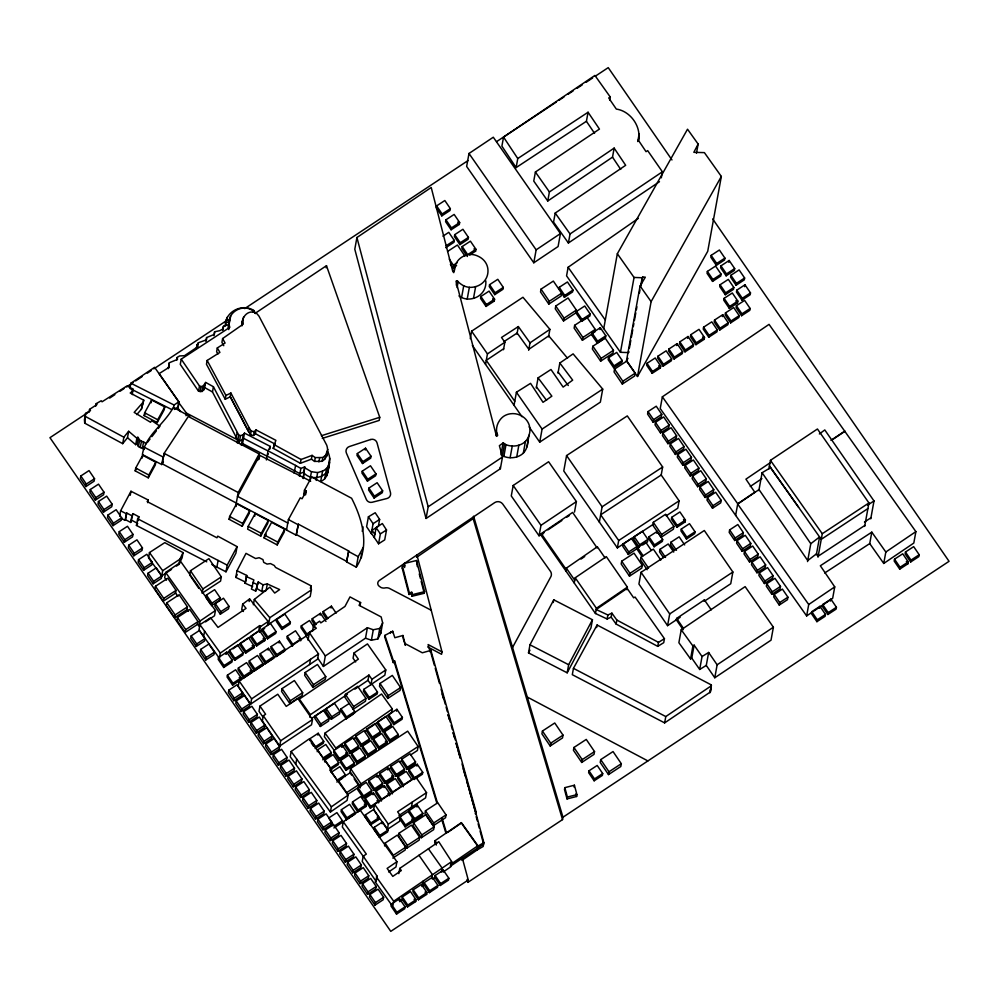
<?xml version="1.0" encoding="UTF-8"?>
<svg xmlns="http://www.w3.org/2000/svg" width="999" height="999" viewBox="0 0 999 999"><rect width="100%" height="100%" fill="white"/><g stroke="black" fill="none" stroke-linecap="round" stroke-linejoin="round"><path stroke-width="1.5" d="M327.01 455.581L327.722 451.673C331.381 458.254 330.294 468.056 322.577 471.066L320.679 481.518C325.686 479.495 328.459 474.038 327.872 468.781M242.832 319.28L242.033 325.824C241.084 317.732 247.627 308.828 256.406 313.099L258.966 316.109L326.76 445.254C328.683 450.699 327.46 458.141 322.14 461.313L314.573 461.413L311.413 459.165L300.362 463.299L273.202 448.314L275.874 440.322L256.056 429.932L254.245 431.655L253.546 435.464L250.499 434.94L230.195 396.84L230.894 393.032L225.936 395.467L225.25 399.275L230.344 396.765L248.551 431.755L249.238 427.947L230.894 393.032M638.386 140.896C641.733 126.861 630.456 111.064 616.321 109.078L608.728 97.964L610.314 97.09L594.904 75.449L503.546 137.088L501.898 146.141L516.121 167.595L586.413 121.291L588.061 112.25L517.769 158.541L516.121 167.595M228.771 324.538L223.526 326.261L223.089 328.908L219.68 330.694L214.623 331.78L214.335 334.39L206.593 337.562L205.881 341.483M168.431 368.643L169.343 362.737L177.497 359.39L177.185 357.467L179.533 355.944L184.478 355.694L197.552 346.928L197.015 344.83L198.401 342.744L206.531 339.797L206.593 337.562M132.417 394.593L132.73 388.836L126.923 385.976L102.048 401.785L101.236 400.761L96.216 403.621L97.003 404.495L89.56 409.378L90.484 410.651L85.589 413.386L84.428 419.83L84.715 423.164L122.702 443.656L127.485 437.724L128.659 431.281L136.863 438.249L135.702 444.692L127.485 437.724M84.715 423.164L85.589 413.386M89.086 411.95L89.56 409.378M80.819 475.961L80.37 478.459L85.889 486.563L94.093 481.193L94.543 478.696L89.023 470.591L80.819 475.961L86.339 484.065L85.889 486.563M95.742 406.193L96.216 403.621M90.297 489.522L89.848 492.02L95.367 500.124L103.571 494.755L104.033 492.257L98.514 484.153L90.297 489.522L95.817 497.627L95.367 500.124M98.464 501.51L98.002 504.008L103.521 512.112L111.738 506.743L112.188 504.245L106.668 496.141L98.464 501.51L103.983 509.615L103.521 512.112M180.532 411.613L178.047 408.241L178.809 401.81L154.608 367.332L130.869 383.216L129.92 388.461L171.728 409.553M107.942 515.072L107.492 517.569L113.012 525.674L121.216 520.304L121.666 517.807L116.146 509.702L107.942 515.072L113.461 523.176L113.012 525.674M122.702 443.656L123.864 437.212L128.659 431.281M132.255 391.421L132.73 388.836M119.668 516.133L120.629 510.801L130.969 491.258L148.214 499.999L147.727 502.672M119.268 531.643L118.806 534.14L124.326 542.245L132.542 536.875L132.992 534.378L127.472 526.273L119.268 531.643L124.788 539.747L124.326 542.245M136.726 414.61L141.359 409.315L143.731 400.199L130.207 393.007L133.117 390.734M143.731 400.199L141.359 409.315M135.702 444.692L136.688 443.693L137.85 437.262L139.623 440.109L146.441 443.681M144.331 449.413L138.449 446.541L137.263 444.305L138.436 437.862M121.666 518.618L125.025 520.342L126.723 513.024L131.93 515.784L130.707 522.452L125.512 519.692L126.723 513.024M138.449 446.541L139.623 440.109M144.131 415.609L144.643 412.799L151.636 399.987L164.723 406.943L164.211 409.752L157.218 422.565L144.131 415.609L145.529 413.049M130.245 495.254L130.969 491.258M135.202 470.866L135.714 468.056L142.707 455.244L155.794 462.2L155.282 465.01L148.289 477.822L135.202 470.866L136.601 468.306M140.26 447.639L141.433 441.208M142.47 448.002L143.631 441.558M151.124 402.797L151.636 399.987M189.773 416.383L173.302 407.342C164.685 423.913 145.267 435.477 142.382 454.557L161.763 464.547L163.424 462M142.195 458.054L142.707 455.244M130.707 522.452L133.017 513.636L138.873 516.77L138.149 520.766M128.746 545.204L128.297 547.702L133.816 555.806L142.02 550.437L142.47 547.939L136.95 539.835L128.746 545.204L134.266 553.309L133.816 555.806M206.731 561.838L136.438 525.449L137.65 518.781L138.873 516.77M157.218 422.565L157.73 419.755L164.723 406.943M148.289 477.822L148.801 475.012L155.794 462.2M168.394 367.969L169.343 362.737M138.586 559.64L138.137 562.137L143.656 570.242L151.86 564.872L152.323 562.375L146.803 554.27L138.586 559.64L144.118 567.744L143.656 570.242M176.711 360.09L177.185 357.467M161.763 464.547L163.124 457.005L164.798 454.458M258.067 459.94L259.153 453.946L188.324 416.483L164.136 453.346L162.225 463.823L286.651 529.72M255.669 313.611C246.129 300.886 224.438 311.75 229.82 327.335L181.219 359.141L180.27 364.36L198.551 391.221L202.023 391.483L203.833 389.772L205.682 382.43L213.424 386.738L238.749 435.102L240.509 435.626L243.194 434.815L244.48 433.116L270.329 446.441L269.867 449.051M173.589 407.642L174.063 405.02L178.809 401.81L159.103 373.663L169.218 367.22L168.906 366.021M176.461 566.083L178.921 564.435L182.105 557.842L183.054 552.609L164.773 542.644L149.463 552.572L148.514 557.817L161.726 575.923L171.553 569.368M178.047 408.241L178.809 401.81M153.134 583.803L153.596 581.306L161.801 575.936L156.281 567.832L148.077 573.201L147.615 575.711L153.134 583.803L161.351 578.433L162.675 570.691L149.463 552.572M196.291 348.763L197.015 344.83M197.69 346.665L198.401 342.744M185.989 415.721L186.463 413.099L178.996 402.997M155.457 586.276L154.945 589.085L163.224 601.236L175.537 593.181L176.049 590.372L167.77 578.221L155.457 586.276L163.736 598.426L163.224 601.236M198.551 391.221L199.5 386.014L181.219 359.141M205.519 621.878L214.485 615.771L215.447 610.526L181.031 561.987L165.647 572.464L164.685 577.709L166.458 580.194M200.162 391.783L201.099 386.576L202.959 386.276L205.682 382.43M242.732 322.003L243.269 324.101L222.627 338.536L225.087 343.032L217.307 347.952L219.917 352.397L207.155 360.452L206.456 364.26L225.25 399.275M202.023 391.483L202.959 386.276M203.833 389.772L204.783 384.553M213.911 335.701L214.623 331.78M166.845 602.772L166.333 605.581L174.613 617.732L186.925 609.677L187.437 606.868L179.158 594.717L166.845 602.772L175.125 614.922L174.613 617.732M217.307 347.952L216.621 351.76L217.932 353.983M178.921 564.435L179.87 559.203L183.054 552.609M222.527 329.957L223.002 327.335M222.814 330.182L223.526 326.261M268.032 450.949L243.531 438.324L242.257 440.022L239.56 440.834L237.799 440.309L212.475 391.945L213.424 386.738M222.627 338.536L221.928 342.345L223.776 345.716M225.262 325.924C224.738 311.863 242.095 302.909 253.684 310.402L255.07 313.187M225.774 324.513L227.073 317.395M228.296 327.148L229.533 319.967M228.334 328.047L230.657 316.196M177.447 617.482L176.935 620.292L185.215 632.442L197.527 624.387L198.039 621.578L189.76 609.427L177.447 617.482L185.727 629.632L185.215 632.442M190.447 570.741L202.872 588.96L202.098 593.181L220.567 581.106L221.341 576.885L208.916 558.653L190.447 570.741L189.685 574.949L198.789 588.324M243.656 316.858L242.133 323.089M191.196 635.851L190.747 638.349L196.266 646.44L204.47 641.071L204.932 638.573L199.413 630.481L191.196 635.851L196.716 643.943L196.266 646.44M253.346 312.287L253.684 310.402L254.795 312.675M215.447 610.526L200.05 621.003L199.101 626.248L197.34 623.763M267.445 625.424L268.157 621.49L249.613 598.925L242.67 604.158L246.054 608.366L218.019 627.422L210.552 617.719L199.937 624.675L198.988 629.919L219.393 658.316L220.342 653.071L259.678 625.624L260.464 626.623L259.515 631.855L258.729 630.869L259.678 625.624M206.431 595.042L211.95 603.146L211.488 605.644L219.705 600.274L220.155 597.777L214.635 589.672L206.431 595.042L205.969 597.539L210.702 604.482M236.189 437.849L237.138 432.629M237.038 442.482L237.512 439.86L186.463 413.099M237.325 442.932L238.749 435.102M200.687 649.412L200.225 651.91L205.744 660.014L213.961 654.645L214.41 652.135L208.891 644.043L200.687 649.412L206.206 657.504L205.744 660.014M203.646 636.388L204.595 631.156M239.086 443.456L240.509 435.626M216.895 567.095L218.107 560.427M243.194 434.815L241.296 445.254L242.582 443.556L244.48 433.116M229.121 519.318L229.62 516.508L236.613 503.696L249.7 510.651L249.188 513.461L242.208 526.273L229.121 519.318L230.519 516.758M215.272 603.596L214.81 606.093L220.329 614.198L228.546 608.828L228.996 606.318L223.476 598.226L215.272 603.596L220.791 611.688L220.329 614.198M236.288 503.009L238.199 492.532L259.153 453.946M236.101 506.505L236.613 503.696M250.499 434.94L251.199 431.118L249.238 427.947M211.813 564.46L225.986 571.803L227.198 565.134L237.088 546.628L217.757 536.151L216.945 537.787L147.153 501.598L148.214 499.999M253.546 435.464L255.369 433.741L256.056 429.932M237.088 546.628L235.876 553.296L225.986 571.803M242.208 526.273L242.72 523.464L249.7 510.651M218.519 657.504L218.182 659.377L223.701 667.482L231.905 662.112L232.255 660.239L226.736 652.135L218.519 657.504L224.038 665.609L223.701 667.482M252.66 586.6L244.967 583.154L245.542 582.117L235.814 577.397L237.025 570.729L246.016 553.359L255.607 558.528L259.153 557.717L262.962 559.59L263.711 562.375L267.07 564.085L270.479 563.573L274.275 565.496L275.549 567.42L310.889 585.726L311.401 589.872L310.19 596.54L268.594 624.375L269.805 617.707L311.401 589.872M259.041 459.353L259.765 455.357L310.677 481.193M248.177 526.361L247.665 529.17L260.751 536.126L267.744 523.314L268.256 520.504L255.17 513.548L248.177 526.361L261.263 533.316L260.751 536.126M226.386 654.008L226.736 652.135M229.47 650.349L229.121 652.222L234.64 660.327L242.857 654.957L243.194 653.084L237.675 644.979L229.47 650.349L234.99 658.453L234.64 660.327M254.658 516.358L255.17 513.548M266.383 459.977L268.044 450.849L270.329 446.441M227.435 675.149L227.085 677.022L232.605 685.127L240.821 679.757L241.159 677.884L235.639 669.78L227.435 675.149L232.954 683.254L232.605 685.127M245.042 583.179L246.753 575.449L237.025 570.729M245.542 582.117L246.753 575.449M242.67 604.158L241.721 609.39L243.406 611.5M228.808 690.147L228.346 692.644L233.866 700.749L242.083 695.379L242.532 692.869L237.013 684.777L228.808 690.147L234.328 698.239L233.866 700.749M240.409 643.194L240.072 645.067L245.592 653.171L253.796 647.802L254.146 645.916L248.614 637.824L240.409 643.194L245.929 651.286L245.592 653.171M249.126 601.548L249.613 598.925M246.179 576.485L253.871 579.932L251.448 589.085L255.732 591.083L258.242 581.967L262.987 584.79L267.32 583.928L279.658 589.572L274.713 593.056L269.905 587.137L254.32 599.425L253.346 604.757M238.374 667.994L238.037 669.867L243.556 677.971L251.76 672.602L252.11 670.716L246.591 662.624L238.374 667.994L243.893 676.086L243.556 677.971M264.123 537.962L264.635 535.152L271.628 522.34L284.715 529.295L284.203 532.105L277.21 544.917L264.123 537.962L266.221 534.128M239.173 681.043L238.212 686.276L250.674 704.095L317.557 659.19L318.519 653.945L306.056 636.126L239.173 681.043L251.623 698.85L250.674 704.095M255.732 591.083L258.242 581.967M236.226 700.898L235.776 703.396L241.296 711.5L249.5 706.131L249.962 703.633L244.443 695.529L236.226 700.898L241.746 709.003L241.296 711.5M251.361 636.026L251.011 637.911L256.531 646.003L264.747 640.634L265.085 638.761L259.565 630.656L251.361 636.026L256.88 644.13L256.531 646.003M257.03 588.636L261.775 591.458L262.987 584.79M249.325 660.826L248.976 662.712L254.495 670.804L262.712 665.434L263.049 663.561L257.53 655.456L249.325 660.826L254.845 668.93L254.495 670.804M243.656 711.663L243.207 714.16L248.726 722.252L256.93 716.882L257.38 714.385L251.86 706.293L243.656 711.663L249.176 719.755L248.726 722.252M267.32 583.928L266.109 590.596L261.775 591.458M326.099 267.782L326.473 265.697L255.207 313.286M277.21 544.917L277.722 542.107L284.715 529.295M262.3 628.87L261.963 630.744L267.482 638.848L275.687 633.478L276.024 631.605L270.504 623.501L262.3 628.87L267.819 636.975L267.482 638.848M260.264 653.671L259.927 655.544L265.447 663.648L273.651 658.279L273.988 656.405L268.469 648.301L260.264 653.671L265.784 661.775L265.447 663.648M294.156 473.251L295.579 465.422L268.044 450.849M251.086 722.414L250.624 724.912L256.144 733.016L264.36 727.647L264.81 725.149L259.29 717.045L251.086 722.414L256.606 730.519L256.144 733.016M304.47 490.147L306.318 491.071L302.073 498.763L300.274 497.814L288.411 519.555L286.513 530.032L296.191 535.177L298.364 524.188L348.713 550.986L346.578 561.9L356.281 567.157C370.267 546.103 362.2 518.918 351.611 498.251L311.651 476.973L304.47 490.147L303.659 494.63M300.362 463.299L301.061 459.49L312.1 455.357L315.272 457.604L322.839 457.505L325.637 455.232L327.847 449.438M299.425 476.273L300.849 468.444L304.695 466.858L303.246 478.459L304.695 466.858M268.132 650.174L268.469 648.301M259.965 706.106L265.609 714.248L263.311 715.784L262.362 721.016L279.708 746.003L311.526 724.799L312.475 719.555L297.914 698.588L286.214 706.38L277.772 694.23L259.965 706.106L259.003 711.35L263.037 717.157M271.216 646.515L270.866 648.388L276.386 656.493L284.603 651.123L284.94 649.25L279.42 641.146L271.216 646.515L276.735 654.62L276.386 656.493M276.661 619.467L276.323 621.341L281.843 629.445L290.047 624.075L290.384 622.202L284.865 614.098L276.661 619.467L282.18 627.572L281.843 629.445M258.504 733.166L258.054 735.676L263.574 743.768L271.778 738.398L272.24 735.901L266.721 727.796L258.504 733.166L264.023 741.27L263.574 743.768M296.191 535.177L298.364 524.188M311.413 459.165L312.1 455.357M305.781 494.068L306.318 491.071M279.083 643.019L279.42 641.146M309.777 480.869L311.438 471.728L305.145 468.019M314.573 461.413L315.272 457.604M529.008 435.252A16.384 16.071 10.3 0 1 525.449 441.421A16.146 15.847 10.3 0 1 518.856 445.192A18.656 18.307 10.3 0 1 512.262 446.004A17.295 16.983 10.3 0 1 505.993 444.655L504.545 443.806A3.459 3.397 10.3 0 0 503.084 442.957L500.949 454.67A3.459 3.397 10.3 0 1 502.41 455.519L503.871 456.368A17.295 16.983 10.3 0 0 510.127 457.717A18.656 18.307 10.3 0 0 516.733 456.905A16.146 15.847 10.3 0 0 523.326 453.134A16.384 16.071 10.3 0 0 526.885 446.965L529.008 435.252A17.308 16.983 10.3 0 0 529.87 428.284A16.184 15.884 10.3 0 0 527.347 421.241A16.771 16.459 10.3 0 0 522.177 416.271A17.17 16.846 10.3 0 0 510.289 413.798A15.984 15.684 10.3 0 0 503.708 416.283A16.646 16.334 10.3 0 0 499.525 420.604A17.245 16.921 10.3 0 0 496.678 432.642L497.102 434.066A1.723 1.698 10.3 0 1 497.552 435.676L496.54 436.363L456.019 281.206L457.043 280.707A1.598 1.561 10.3 0 1 458.104 281.693L459.165 282.692A22.053 21.641 10.3 0 0 463.723 285.801A16.396 16.096 10.3 0 0 469.343 287.312A17.607 17.283 10.3 0 0 475.636 286.613A18.044 17.707 10.3 0 0 480.881 284.228A16.633 16.321 10.3 0 0 486.426 277.872A16.571 16.259 10.3 0 0 487.974 271.403A16.234 15.934 10.3 0 0 486.988 265.334A16.121 15.809 10.3 0 0 483.641 260.077A18.044 17.707 10.3 0 0 478.134 256.243A17.495 17.158 10.3 0 0 471.915 254.483A16.321 16.021 10.3 0 0 464.722 255.694A16.846 16.533 10.3 0 0 458.641 259.802A17.395 17.07 10.3 0 0 454.845 266.82A18.282 17.932 10.3 0 0 454.52 268.868A3.571 3.509 10.3 0 1 454.208 270.916L452.884 271.84L431.218 187.487L356.918 237.512L354.795 249.226L425.986 518.281M265.934 743.93L265.484 746.428L271.004 754.532L279.208 749.163L279.67 746.665L274.138 738.561L265.934 743.93L271.453 752.035L271.004 754.532M287.3 636.176L286.963 638.049L292.482 646.153L292.819 644.28L287.3 636.176L295.504 630.806L301.024 638.91L300.687 640.784L299.113 638.473M318.918 461.95L319.605 458.129M316.221 480.419L317.645 472.589L322.577 471.066M322.14 461.313L322.839 457.505M282.068 688.598L281.568 691.408L289.847 703.558L302.16 695.504L302.672 692.694L294.38 680.544L282.068 688.598L290.347 700.749L289.847 703.558M324.95 459.041L325.637 455.232M326.536 456.418L327.222 452.609M273.364 754.682L272.902 757.18L278.421 765.284L286.638 759.914L287.088 757.417L281.568 749.312L273.364 754.682L278.883 762.786L278.421 765.284M324.7 478.946L326.598 468.494M326.548 476.111L328.821 463.548C330.619 476.635 312.462 482.155 304.195 473.226L303.746 472.065L299.9 473.651L267.095 456.056L268.244 453.858M329.058 462.237L329.77 458.329M327.784 472.777L329.682 462.337M314.248 627.434L309.515 620.491L301.298 625.861L300.961 627.734L306.481 635.839L308.828 634.303M279.708 746.003L280.669 740.771L263.311 715.784M310.414 588.399L310.889 585.726M280.794 765.446L280.332 767.944L285.851 776.048L294.068 770.679L294.518 768.169L288.998 760.077L280.794 765.446L286.313 773.538L285.851 776.048M306.481 635.839L306.818 633.965L301.298 625.861M308.017 640.172L309.378 632.692L316.321 628.246L313.561 625.324L319.618 621.191L320.829 622.889L344.98 606.43L350 596.903L360.589 602.547L360.052 605.544M325.974 621.428L320.454 613.336L312.25 618.706L311.913 620.579L315.06 625.212M312.475 631.318L313.561 625.324M305.17 672.514L304.658 675.324L312.937 687.474L325.262 679.42L325.761 676.61L317.482 664.46L305.17 672.514L313.449 684.665L312.937 687.474M291.184 751.473L290.222 756.705L330.407 812.05L347.103 800.399L348.064 795.167L330.157 770.504L331.493 769.58L309.215 738.898L291.184 751.473L331.368 806.817L330.407 812.05M288.212 776.198L287.762 778.696L293.281 786.8L301.486 781.43L301.948 778.933L296.428 770.828L288.212 776.198L293.731 784.302L293.281 786.8M309.553 664.56L310.502 659.328M320.117 615.209L320.454 613.336M336.139 613.124L331.406 606.168L323.189 611.538L322.852 613.423L326.798 619.205M295.766 764.335L296.715 759.103M295.642 786.962L295.192 789.46L300.711 797.552L308.916 792.182L309.365 789.685L303.846 781.593L295.642 786.962L301.161 795.054L300.711 797.552M357.33 453.558L356.993 455.432L362.512 463.524L370.716 458.154L371.054 456.281L365.534 448.189L357.33 453.558L362.849 461.65L362.512 463.524M309.89 717.319L310.364 714.697L299.363 699.075L358.366 659.165L354.021 652.996L367.457 643.905L385.789 669.942L384.84 675.174L370.979 684.552L367.994 680.319L368.943 675.074L310.364 714.697M331.056 608.054L331.406 606.168M309.678 740.509L310.015 738.636L318.219 733.266L323.738 741.358L323.401 743.231L315.197 748.601L315.534 746.728L310.015 738.636M360.589 602.547L359.041 605.294L381.168 616.932L382.654 622.889L379.757 628.446L373.301 629.757L367.407 627.709L365.497 638.186L323.426 666.433L325.337 655.956L309.378 632.692M315.297 715.858L314.847 718.356L320.367 726.46L328.571 721.091L329.033 718.593L323.514 710.489L315.297 715.858L320.816 723.963L320.367 726.46M365.197 450.062L365.534 448.189M362.262 471.153L361.925 473.026L367.445 481.131L375.649 475.761L375.986 473.876L370.467 465.784L362.262 471.153L367.782 479.245L367.445 481.131M303.072 797.714L302.61 800.211L308.129 808.316L316.346 802.946L316.795 800.449L311.276 792.344L303.072 797.714L308.591 805.818L308.129 808.316M346.578 561.9L348.713 550.986M317.882 735.139L318.219 733.266M317.232 751.71L317.57 749.837L325.786 744.467L331.306 752.572L330.956 754.445L322.752 759.814M326.248 708.703L325.786 711.201L331.306 719.305L339.523 713.935L339.972 711.438L334.453 703.333L326.248 708.703L331.768 716.807L331.306 719.305M326.473 265.697L379.745 417.307L379.183 420.429L322.29 438.386M310.489 808.466L310.04 810.976L315.559 819.068L323.763 813.698L324.225 811.2L318.706 803.096L310.489 808.466L316.009 816.57L315.559 819.068M368.906 488.086L368.569 489.96L374.088 498.064L382.292 492.694L382.642 490.809L377.123 482.717L368.906 488.086L374.425 496.178L374.088 498.064M369.955 727.597L391.67 712.574L392.332 708.965L381.556 694.005L325.037 733.091L324.375 736.7L334.253 750.424M362.25 531.343L363.062 526.86M356.281 567.157L358.191 556.68L363.336 547.252M368.406 516.808L366.608 526.71L371.278 533.591L372.065 530.332L378.396 526.211L379.632 519.43L375.199 512.737L368.406 516.808L373.089 523.688L371.278 533.591M324.6 761.887L324.95 760.014L333.154 754.645L338.673 762.736L338.336 764.61L330.12 769.979L330.469 768.106L324.95 760.014M317.919 819.23L317.47 821.727L322.989 829.832L331.193 824.462L331.643 821.965L326.124 813.86L317.919 819.23L323.439 827.334L322.989 829.832M349.225 703.458L341.021 708.828L340.684 710.701L346.203 718.805L353.234 714.198M333.966 750.474L333.616 752.347L339.136 760.451L347.352 755.082L347.689 753.209L342.17 745.104L333.966 750.474L339.485 758.578L339.136 760.451M331.019 772.19L331.493 769.58M345.367 694.367L353.646 706.518L353.134 709.327L365.447 701.273L365.959 698.463L357.679 686.313L345.367 694.367L344.855 697.177L354.745 711.563L354.408 713.436M374.313 537.537L376.111 527.634L382.33 523.526L386.513 529.97L384.702 539.885L378.571 543.793L371.491 533.454M354.021 652.996L353.072 658.229L355.669 661.937M436.613 205.894L436.276 207.78L441.795 215.871L450.012 210.502L450.349 208.629L444.83 200.524L436.613 205.894L442.132 213.998L441.795 215.871M325.349 829.982L324.887 832.492L330.407 840.584L338.624 835.214L339.073 832.716L333.554 824.612L325.349 829.982L330.869 838.086L330.407 840.584M346.203 718.805L346.541 716.932L341.021 708.828M341.833 746.977L342.17 745.104M378.571 543.793L380.369 533.878L376.111 527.634M340.721 760.401L340.384 762.274L345.904 770.379L354.108 765.009L354.458 763.136L348.938 755.032L340.721 760.401L346.241 768.506L345.904 770.379M344.905 743.306L344.568 745.192L350.087 753.283L358.291 747.914L358.629 746.041L353.109 737.949L344.905 743.306L350.424 751.41L350.087 753.283M332.767 840.746L332.317 843.243L337.837 851.348L346.054 845.978L346.503 843.468L340.984 835.376L332.767 840.746L338.299 848.838L337.837 851.348M445.941 219.805L445.591 221.678L451.111 229.782L459.328 224.413L459.665 222.54L454.145 214.435L445.941 219.805L451.461 227.909L451.111 229.782M345.005 776.66L345.354 774.787L339.835 766.683L331.618 772.052L337.138 780.157L345.354 774.787M365.497 638.186L371.403 640.222L373.301 629.757M341.408 809.689L341.071 811.563L346.591 819.667L354.795 814.297L355.144 812.424L349.625 804.32L341.408 809.689L346.928 817.794L346.591 819.667M351.673 753.246L351.336 755.119L356.855 763.224L365.06 757.854L365.397 755.968L359.877 747.876L351.673 753.246L357.192 761.338L356.855 763.224M363.773 689.372L363.436 691.246L368.956 699.35L377.16 693.98L377.497 692.095L371.978 684.003L363.773 689.372L369.293 697.464L368.956 699.35M355.844 736.151L355.507 738.024L361.026 746.128L369.243 740.759L369.58 738.885L364.061 730.781L355.844 736.151L361.363 744.255L361.026 746.128M410.601 754.944L417.407 750.499L418.131 746.503L407.679 731.168L350.587 768.531L349.85 772.527L351.598 775.074M342.432 820.728L334.228 826.098L328.708 817.994L336.913 812.624L342.432 820.728L342.095 822.602L333.891 827.971M388.623 871.99L395.966 866.97L396.915 861.725L360.202 810.177L343.281 821.752L342.332 826.985L363.748 857.067M371.403 640.222L377.859 638.923L379.757 628.446M340.197 851.498L339.747 853.995L345.267 862.1L353.471 856.73L353.933 854.232L348.414 846.128L340.197 851.498L345.716 859.602L345.267 862.1M370.979 684.552L371.928 679.32L368.943 675.074M377.859 638.923L380.756 633.366L382.654 622.889M468.993 153.484L466.645 166.446L533.791 262.787L558.091 246.528L560.439 233.579L493.294 137.225L468.993 153.484L536.151 249.837L533.791 262.787M454.72 234.653L454.383 236.538L459.902 244.63L468.106 239.261L468.444 237.387L462.924 229.283L454.72 234.653L460.239 242.757L459.902 244.63M442.919 236.176L448.776 232.342L454.295 240.447L453.958 242.32L445.741 247.69M352.56 801.897L352.222 803.77L357.742 811.875L365.946 806.505L366.283 804.632L360.764 796.528L352.56 801.897L358.079 810.002L357.742 811.875M362.612 746.078L362.275 747.964L367.794 756.056L375.999 750.686L376.348 748.813L370.829 740.709L362.612 746.078L368.132 754.183L367.794 756.056M366.795 728.995L366.458 730.868L371.978 738.973L380.182 733.603L380.519 731.73L375 723.626L366.795 728.995L372.315 737.1L371.978 738.973M403.134 638.324L405.432 645.354L402.934 635.489L394.842 637.724L392.694 631.231L384.902 635.389L384.652 636.813L393.281 662.599L394.318 662.3L394.58 660.863L393.531 661.163L393.281 662.599M358.441 787.387L358.941 784.577L350.661 772.427L338.349 780.481L346.628 792.632L358.941 784.577M456.58 265.609L452.884 268.032L453.396 265.222L449.263 259.141M453.771 272.677L454.845 266.82M360.539 786.513L361.026 783.853L350.587 768.531M380.007 683.466L379.495 686.288L387.774 698.438L400.087 690.384L400.599 687.574L392.32 675.411L380.007 683.466L388.286 695.629L387.774 698.438M347.627 862.262L347.177 864.759L352.697 872.864L360.901 867.494L361.351 864.984L355.831 856.892L347.627 862.262L353.147 870.354L352.697 872.864M402.172 568.106L402.472 566.483L404.92 565.884L404.308 563.473L416.483 560.514L424.538 591.658L424.25 593.281L412.075 596.253L411.463 593.831L409.016 594.455L402.185 568.081M390.497 633.079L390.759 631.643M404.308 563.473L404.62 567.507M469.73 254.982L475.586 251.149L475.936 249.275L470.417 241.171L462.2 246.541L461.863 248.414L467.382 256.518M392.432 632.654L392.694 631.231M373.564 738.923L373.226 740.796L378.746 748.9L386.95 743.531L387.287 741.658L381.768 733.553L373.564 738.923L379.083 747.027L378.746 748.9M456.243 285.102L457.043 280.707M363.211 797.776L363.549 795.903L358.029 787.799L357.692 789.685L363.211 797.776L371.416 792.407L371.765 790.534L366.246 782.429L347.352 794.642M377.734 721.84L377.397 723.713L382.917 731.805L391.133 726.435L391.471 724.562L385.951 716.47L377.734 721.84L383.254 729.932L382.917 731.805M457.043 287.55L458.166 281.755M377.035 800.536L378.621 802.846L378.958 800.973L373.439 792.869L365.234 798.238L364.885 800.112L370.404 808.216L375.1 805.144M368.981 780.644L368.643 782.517L374.163 790.621L382.367 785.251L382.704 783.378L377.185 775.274L368.981 780.644L374.5 788.748L374.163 790.621M365.372 814.884L365.035 816.757L370.554 824.862L378.758 819.492L379.096 817.619L373.576 809.515L365.372 814.884L370.891 822.989L370.554 824.862M355.057 873.014L354.595 875.511L360.115 883.615L368.331 878.246L368.781 875.748L363.261 867.644L355.057 873.014L360.577 881.118L360.115 883.615M485.764 280.806A16.234 15.934 10.3 0 1 485.851 283.117A16.571 16.259 10.3 0 1 484.29 289.585A16.633 16.321 10.3 0 1 478.758 295.941A18.044 17.707 10.3 0 1 473.514 298.326A17.607 17.283 10.3 0 1 467.207 299.026A16.396 16.096 10.3 0 1 461.588 297.515L463.723 285.801M409.016 594.455L409.315 592.844L402.472 566.483M370.404 808.216L370.754 806.343L365.234 798.238M373.102 794.742L373.439 792.869M384.503 731.768L384.165 733.641L389.685 741.745L397.889 736.375L398.239 734.502L392.719 726.398L384.503 731.768L390.022 739.859L389.685 741.745M376.848 777.147L377.185 775.274M402.672 636.912L402.934 635.489M416.483 560.514L417.345 566.583M388.686 714.672L388.349 716.545L393.868 724.65L402.073 719.28L402.41 717.407L396.89 709.302L388.686 714.672L394.205 722.776L393.868 724.65M343.281 821.752L366.321 854.095L363.186 856.243L362.225 861.475L376.161 881.393L375.374 882.092L391.87 905.256M411.451 593.868L411.75 592.245L409.315 592.844M376.173 791.083L375.836 792.956L381.356 801.061L381.693 799.188L376.173 791.083L384.378 785.714L389.897 793.818L389.56 795.691L387.987 793.368M379.92 773.488L379.583 775.361L385.102 783.466L393.306 778.096L393.656 776.223L388.136 768.119L379.92 773.488L385.439 781.593L385.102 783.466M412.075 596.253L411.75 592.245M374.65 804.345L373.701 809.59L387.362 829.407L399.612 821.29L400.562 816.058L397.614 811.775L426.536 792.632L415.909 777.222L374.65 804.345L388.311 824.163L387.362 829.407M467.207 299.026L469.343 287.312M362.475 883.765L362.025 886.275L367.545 894.367L375.749 888.998L376.211 886.5L370.691 878.408L362.475 883.765L367.994 891.87L367.545 894.367M374.275 827.309L373.938 829.182L379.458 837.287L387.662 831.917L388.012 830.032L382.492 821.94L374.275 827.309L379.795 835.401L379.458 837.287M396.553 711.176L396.89 709.302M384.041 787.587L384.378 785.714M387.787 769.992L388.136 768.119M473.514 298.326L475.636 286.613M387.125 783.928L386.775 785.801L392.295 793.893L392.644 792.02L387.125 783.928L395.329 778.558L400.849 786.65L392.644 792.02M390.871 766.32L390.522 768.206L396.054 776.298L404.258 770.928L404.595 769.055L399.076 760.963L390.871 766.32L396.391 774.425L396.054 776.298M382.142 823.813L382.492 821.94M470.267 338.661L471.615 331.181L522.952 297.265L549.9 329.358L548.538 336.838M369.905 894.53L369.455 897.027L374.975 905.131L383.179 899.762L383.628 897.264L378.109 889.16L369.905 894.53L375.424 902.634L374.975 905.131M480.869 296.478L480.519 298.351L486.038 306.443L494.255 301.074L494.592 299.2L489.073 291.109L480.869 296.478L486.388 304.57L486.038 306.443M375.374 882.092L377.11 876.148L363.186 856.243M376.161 881.393L377.11 876.148M384.553 845.953L385.065 843.144L397.377 835.089L405.656 847.239L405.144 850.049L392.832 858.104M398.064 776.76L403.584 784.864L411.788 779.495L406.268 771.39L398.064 776.76L397.727 778.633L403.246 786.737M401.81 759.165L401.473 761.038L406.993 769.143L415.197 763.773L415.547 761.9L410.027 753.795L401.81 759.165L407.33 767.269L406.993 769.143M489.572 284.678L489.235 286.551L494.755 294.655L502.959 289.285L503.309 287.412L497.789 279.308L489.572 284.678L495.092 292.782L494.755 294.655M408.778 812.437L409.115 810.564L417.32 805.194L422.839 813.298L422.502 815.172L414.298 820.541L408.166 811.488L399.95 816.857L399.612 818.73L405.132 826.835L413.349 821.465L413.686 819.592L405.469 824.962L405.132 826.835M415.359 778.808L422.402 774.213L422.739 772.339L417.22 764.235L409.016 769.605L408.666 771.478L414.185 779.582M430.619 651.835L430.881 650.399L422.327 652.784L405.681 643.93M399.076 833.191L398.564 836.001L406.843 848.151L419.155 840.097L419.667 837.287L411.388 825.137L399.076 833.191L407.355 845.341L406.843 848.151M485.539 364.373L487.45 353.896L471.615 331.181M391.346 904.132L391.009 906.006L396.528 914.11L404.732 908.74L405.07 906.867L399.55 898.763L391.346 904.132L396.865 912.237L396.528 914.11M416.883 766.108L417.22 764.235M392.982 905.169L393.693 901.248L451.66 861.588L438.773 841.707L399.775 868.381L398.826 873.626M411.426 807.242L412.375 802.01M512.574 647.402L551.023 576.386A5.669 5.569 10.3 0 0 550.636 571.59L502.684 503.971A5.844 5.732 10.3 0 0 494.817 502.534L416.933 554.982L442.008 651.91L441.57 654.295L427.672 646.94M399.213 900.636L399.55 898.763M413.561 822.764L413.049 825.574L421.328 837.724L433.641 829.669L434.153 826.86L425.874 814.709L413.561 822.764L421.84 834.914L421.328 837.724M414.298 820.541L414.635 818.668L409.115 810.564M416.983 807.067L417.32 805.194M402.285 896.977L401.948 898.85L407.467 906.955L415.671 901.585L416.021 899.712L410.502 891.608L402.285 896.977L407.804 905.082L407.467 906.955M588.061 112.25L599.45 129.083L535.402 172.015L533.753 181.069L547.752 200.999L612.512 157.143L614.148 148.102L549.4 191.945L547.752 200.999M503.496 349.725L504.857 342.245L501.523 337.462L518.344 326.573L530.019 342.832L528.658 350.312M562.524 819.605L473.151 518.618L473.588 516.233L562.961 817.219L562.524 819.605L467.844 882.367L467.045 879.445M426.536 792.632L425.574 797.876L398.951 815.496M425.462 810.813L424.95 813.623L433.229 825.773L445.542 817.719L446.053 814.909L437.774 802.759L425.462 810.813L433.741 822.964L433.229 825.773M413.236 889.809L412.899 891.695L418.419 899.787L426.623 894.417L426.96 892.544L421.441 884.44L413.236 889.809L418.756 897.914L418.419 899.787M496.191 435.564L496.74 432.729M516.982 334.066L518.344 326.573M422.165 885.201L422.889 881.28M424.175 882.654L423.838 884.527L429.358 892.631L437.562 887.262L437.912 885.389L432.392 877.284L424.175 882.654L429.695 890.758L429.358 892.631M502.41 455.519L504.545 443.806M502.497 456.993L428.184 506.793L426.049 518.506L500.374 468.706L502.497 456.993L499.388 445.679L503.084 442.957M503.871 456.368L505.993 444.655M461.875 860.414L477.11 849.987L477.884 845.741L461.426 822.627L435.04 840.671L434.69 842.557L436.351 845.042M514.048 405.282L516.408 392.232L530.556 383.354L543.019 402.322L551.86 396.166L538.099 377.859L550.986 369.493L563.124 387.088L572.677 380.144L559.827 363.024L573.114 353.871L602.722 389.111L600.349 402.16L539.722 442.132L529.095 426.885M431.78 878.633L432.492 874.699L418.968 855.256M510.127 457.717L512.262 446.004M558.878 289.211L559.228 287.337L567.432 281.968L572.951 290.06L572.614 291.933L564.398 297.302L553.346 281.081L541.033 289.136L540.521 291.945L548.801 304.096L561.113 296.041L561.625 293.231L549.313 301.286L548.801 304.096M614.148 148.102L625.661 165.297L555.207 213.062L553.558 222.103L568.394 243.007L659.477 181.706M435.127 875.499L434.79 877.372L440.309 885.476L448.514 880.107L448.851 878.233L443.331 870.129L435.127 875.499L440.646 883.603L440.309 885.476M516.733 456.905L518.856 445.192M441.421 872.04L442.132 868.106L428.409 848.788M442.994 872.002L443.331 870.129M574.5 512.075L576.411 501.598L548.613 461.738L513.186 485.477L511.276 495.954L539.073 535.801L544.13 532.417M523.326 453.134L525.449 441.421M536.251 387.999L538.099 377.859M451.66 861.588L450.711 866.832L443.568 871.715M555.769 306.006L555.257 308.816L563.536 320.966L575.849 312.912L576.361 310.102L568.081 297.952L555.769 306.006L564.048 318.157L563.536 320.966M568.394 243.007L570.042 233.953L555.207 213.062M638.311 218.394L568.119 267.27L566.57 275.849L620.454 352.31L628.583 352.61L629.07 351.86M564.398 297.302L564.747 295.429L559.228 287.337M539.722 442.132L542.095 429.083L516.408 392.232M476.186 812.187L475.399 813.748L476.186 812.187L430.881 650.399M557.979 373.176L559.827 363.024M609.765 100.112L610.314 97.09M467.844 882.367L468.269 879.994L462.3 858.041M576.523 311.376L576.186 313.249L581.705 321.353L589.909 315.984L590.247 314.111L584.727 306.006L576.523 311.376L582.042 319.48L581.705 321.353M594.717 332.217L595.229 329.408L586.95 317.257L574.637 325.312L574.125 328.122L582.405 340.272L593.493 333.029M539.073 535.801L540.983 525.324L513.186 485.477M475.661 812.324L483.866 842.644L483.179 846.453L477.11 849.987M611.163 617.157L616.108 624.05L657.754 646.378L663.723 642.682L664.447 638.673L635.089 597.052L633.666 597.814L627.147 588.374L596.203 609.515L607.867 614.972L611.888 613.161L611.163 617.157L607.13 618.98L595.466 613.511L540.983 535.177L541.271 533.616L572.627 512.425L597.14 547.952M582.405 340.272L582.917 337.462L574.637 325.312M528.508 652.884L529.982 644.792L553.771 599.812L592.444 619.742L590.971 627.847L567.182 672.814L528.508 652.884L529.957 650.162M666.196 515.809L677.759 508.216L679.108 500.836L661.201 475.012L662.649 467.008L627.297 415.909L566.57 455.569L563.773 470.966L617.357 547.889L653.346 524.25M592.107 333.067L591.758 334.94L597.277 343.044L605.494 337.674L605.831 335.801L600.312 327.697L592.107 333.067L597.627 341.171L597.277 343.044M592.869 346.216L592.357 349.026L600.636 361.176L612.949 353.122L613.461 350.312L605.182 338.162L592.869 346.216L601.148 358.366L600.636 361.176M599.974 329.57L600.312 327.697M553.284 602.509L553.771 599.812M603.746 328.596L617.345 253.734L687.524 129.208L698.139 144.056L696.465 153.222M637.774 141.558L639.135 134.028M565.834 570.916L566.346 568.144L597.352 546.753L605.032 557.879M608.491 357.779L608.154 359.652L613.673 367.757L621.878 362.387L622.215 360.514L616.695 352.41L608.491 357.779L614.01 365.884L613.673 367.757M542.432 731.043L541.92 733.853L550.199 746.003L562.512 737.949L563.024 735.139L554.745 722.989L542.432 731.043L550.711 743.194L550.199 746.003M574.25 583.004L575.199 577.772L606.331 556.63L627.372 587.137L626.897 589.747M614.56 369.093L614.048 371.903L622.327 384.053L634.64 375.999L635.152 373.189L626.873 361.039L614.56 369.093L622.839 381.243L622.327 384.053M620.454 352.31L634.053 277.447L617.345 253.734M567.182 672.814L568.656 664.722L592.444 619.742M698.139 144.056L693.83 152.335L704.395 152.622L721.34 176.436L707.729 251.298L637.499 376.498L626.473 360.851L640.084 285.989L645.342 277.173L642.669 276.998L642.195 277.747L640.521 286.913M629.42 348.027L630.806 340.384M631.368 337.325L632.754 329.695M633.304 326.636L633.865 323.576M634.415 320.529L635.801 312.887M636.363 309.827L636.912 306.78M639.41 293.019L639.972 289.972M641.283 284.64L642.669 276.998M661.313 177.822L662.399 171.791L647.664 150.624L646.053 151.673L638.448 140.335L638.935 137.887M599.325 522.19L602.122 506.793L566.57 455.569M573.451 668.356L572.302 674.687L664.635 722.889L710.364 691.995L711.213 684.864L597.09 625.012L573.451 668.356L665.784 716.558L711.513 685.664M637.499 376.498L651.111 301.636L721.34 176.436M595.466 613.511L596.428 608.279L575.199 577.772M564.835 787.649L564.497 789.522L567.032 798.925L576.598 796.49L576.935 794.617L574.4 785.214L564.835 787.649L567.382 797.052L567.032 798.925M573.938 747.477L573.426 750.286L581.705 762.437L594.018 754.382L594.53 751.573L586.251 739.422L573.938 747.477L582.217 759.627L581.705 762.437M596.628 627.534L597.09 625.012M646.99 363.349L646.653 365.222L652.172 373.326L660.376 367.957L660.726 366.084L655.207 357.979L646.99 363.349L652.509 371.453L652.172 373.326M617.357 547.889L618.693 540.509L600.661 514.81L661.201 475.012M574.05 787.087L574.4 785.214M607.13 618.98L607.867 614.972M623.239 543.818L622.789 546.316L628.309 554.42L636.513 549.05L636.962 546.553L631.443 538.449L623.239 543.818L628.758 551.923L628.309 554.42M657.941 356.193L657.604 358.067L663.124 366.171L671.328 360.801L671.665 358.928L666.146 350.824L657.941 356.193L663.461 364.298L663.124 366.171M648.039 411.576L647.577 414.073L653.096 422.177L661.313 416.808L661.763 414.31L656.243 406.206L648.039 411.576L653.558 419.68L653.096 422.177M621.703 561.201L621.191 564.01L629.47 576.161L641.783 568.106L642.295 565.297L634.015 553.146L621.703 561.201L629.982 573.351L629.47 576.161M588.985 770.816L588.636 772.689L594.155 780.793L602.372 775.424L602.709 773.551L597.19 765.446L588.985 770.816L594.505 778.92L594.155 780.793M616.108 624.05L616.833 620.054L611.888 613.161M634.19 536.663L633.728 539.16L639.248 547.265L639.71 544.755L634.19 536.663L642.394 531.293L647.914 539.385L647.464 541.895L642.769 544.954M655.456 422.327L655.007 424.825L660.526 432.929L668.731 427.56L669.193 425.062L663.673 416.958L655.456 422.327L660.976 430.432L660.526 432.929M668.88 349.038L668.543 350.911L674.063 359.003L682.267 353.646L682.617 351.76L677.097 343.668L668.88 349.038L674.4 357.13L674.063 359.003M662.362 396.815L660.227 408.529L806.643 615.933L832.666 598.314L834.739 586.888L820.341 565.759L871.802 532.155L885.826 552.01L883.74 563.448L913.81 543.056L915.883 531.63L769.043 324.375L662.362 396.815L737.737 503.783L735.614 515.496M651.286 550.312L645.766 542.207L637.562 547.577L637.225 549.462L641.945 556.406M600.724 759.615L600.212 762.424L608.491 774.575L620.804 766.52L621.316 763.711L613.036 751.56L600.724 759.615L609.003 771.765L608.491 774.575M676.748 345.542L677.097 343.668M662.886 433.091L662.437 435.589L667.956 443.693L676.161 438.324L676.61 435.814L671.091 427.722L662.886 433.091L668.406 441.183L667.956 443.693M679.832 341.87L679.482 343.743L685.002 351.848L693.219 346.478L693.556 344.605L688.036 336.501L679.832 341.87L685.351 349.975L685.002 351.848M660.814 560.064L653.358 549.138L641.046 557.192L640.534 560.002L647.152 569.717M704.957 600.836L730.744 583.728L732.866 572.015L704.307 530.506L641.058 572.315L638.923 584.028L667.582 625.649L677.884 618.806M648.963 536.788L648.613 538.661L654.133 546.765L662.349 541.396L662.687 539.51L657.167 531.418L648.963 536.788L654.482 544.88L654.133 546.765M653.309 522.327L652.797 525.137L661.076 537.287L673.388 529.233L673.9 526.423L665.621 514.273L653.309 522.327L661.588 534.477L661.076 537.287M687.699 338.374L688.036 336.501M670.317 443.843L669.854 446.341L675.374 454.445L683.591 449.075L684.04 446.578L678.521 438.474L670.317 443.843L675.836 451.948L675.374 454.445M690.771 334.715L690.434 336.588L695.953 344.692L704.158 339.323L704.507 337.45L698.988 329.345L690.771 334.715L696.291 342.819L695.953 344.692M656.83 533.291L657.167 531.418M707.379 271.428L707.03 273.301L712.549 281.393L720.766 276.024L721.103 274.151L715.584 266.059L707.379 271.428L712.899 279.52L712.549 281.393M711.176 255.369L710.838 257.243L716.358 265.347L724.562 259.977L724.912 258.104L719.392 250L711.176 255.369L716.695 263.474L716.358 265.347M673.726 552.085L668.206 543.98L659.989 549.35L659.54 551.86L663.486 557.642M677.734 454.607L677.285 457.105L682.804 465.197L691.008 459.84L691.47 457.33L685.951 449.238L677.734 454.607L683.254 462.699L682.804 465.197M703.583 327.222L703.234 329.096L708.753 337.2L716.97 331.83L717.307 329.957L711.788 321.853L703.583 327.222L709.103 335.327L708.753 337.2M671.715 517.32L671.365 519.205L676.897 527.297L685.102 521.928L685.439 520.054L679.919 511.95L671.715 517.32L677.235 525.424L676.897 527.297M720.966 265.846L720.616 267.72L726.136 275.824L734.352 270.454L734.69 268.569L729.17 260.477L720.966 265.846L726.485 273.938L726.136 275.824M684.665 544.93L679.145 536.825L670.941 542.195L670.479 544.692L674.425 550.486M685.164 465.359L684.715 467.857L690.234 475.961L698.438 470.591L698.888 468.094L693.368 459.99L685.164 465.359L690.684 473.464L690.234 475.961M720.092 284.752L719.755 286.626L725.274 294.73L733.478 289.36L733.828 287.487L728.308 279.383L720.092 284.752L725.611 292.857L725.274 294.73M714.522 320.067L714.185 321.94L719.705 330.045L727.909 324.675L728.246 322.802L722.727 314.697L714.522 320.067L720.042 328.172L719.705 330.045M657.754 646.378L658.491 642.369L664.447 638.673M728.833 262.35L729.17 260.477M681.293 529.045L680.956 530.919L686.475 539.023L694.68 533.653L695.017 531.78L689.497 523.676L681.293 529.045L686.812 537.15L686.475 539.023M724.1 298.351L723.763 300.224L729.282 308.329L737.487 302.959L737.836 301.086L732.317 292.982L724.1 298.351L729.62 306.456L729.282 308.329M692.594 476.111L692.132 478.621L697.652 486.713L705.868 481.343L706.318 478.846L700.799 470.741L692.594 476.111L698.114 484.215L697.652 486.713M722.389 316.571L722.727 314.697M730.893 275.274L730.556 277.148L736.076 285.239L744.28 279.87L744.63 277.997L739.11 269.905L730.893 275.274L736.413 283.366L736.076 285.239M667.582 625.649L669.705 613.935L641.058 572.315M725.474 312.912L725.124 314.785L730.644 322.877L738.86 317.507L739.198 315.634L733.678 307.542L725.474 312.912L730.993 321.004L730.644 322.877M700.012 486.875L699.562 489.373L705.082 497.477L713.286 492.107L713.748 489.61L708.229 481.506L700.012 486.875L705.544 494.98L705.082 497.477M683.166 629.732L676.36 619.842L676.623 618.418L704.395 599.875L711.251 609.84M736.775 290.16L736.438 292.033L741.957 300.137L750.162 294.767L750.499 292.894L744.979 284.79L736.775 290.16L742.294 298.264L741.957 300.137M736.413 305.744L736.076 307.617L741.595 315.721L749.799 310.352L750.137 308.479L744.617 300.374L736.413 305.744L741.932 313.848L741.595 315.721M706.281 665.409L699.687 669.467L702.047 656.518L708.641 652.459L706.281 665.409L714.784 677.759L771.028 640.172L773.388 627.222L745.129 586.625L681.231 629.757L678.883 642.707L690.559 658.928L691.77 658.104L694.118 645.154L692.906 645.978L690.559 658.928M664.635 722.889L665.784 716.558M744.642 286.663L744.979 284.79M707.442 497.627L706.992 500.137L712.512 508.229L720.716 502.859L721.178 500.362L715.659 492.257L707.442 497.627L712.961 505.731L712.512 508.229M704.133 601.311L704.395 599.875M729.632 529.907L729.183 532.405L734.702 540.509L742.906 535.139L743.356 532.642L737.836 524.537L729.632 529.907L735.152 538.011L734.702 540.509M737.062 540.671L736.6 543.169L742.12 551.273L750.336 545.904L750.786 543.394L745.266 535.302L737.062 540.671L742.582 548.763L742.12 551.273M711.213 684.864L710.364 691.995M709.939 692.769L711.088 686.438M714.784 677.759L717.132 664.81L708.641 652.459M744.48 551.423L744.03 553.921L749.55 562.025L757.754 556.655L758.216 554.158L752.697 546.053L744.48 551.423L749.999 559.527L749.55 562.025M758.853 490.596L762.1 472.727L770.541 467.682L798.588 507.242M751.91 562.187L751.46 564.685L756.98 572.789L765.184 567.42L765.646 564.91L760.127 556.818L751.91 562.187L757.429 570.279L756.98 572.789M768.88 468.943L770.441 460.352L817.444 428.996L868.93 502.947L864.659 526.423M759.34 572.939L758.878 575.436L764.41 583.541L772.614 578.171L773.064 575.674L767.544 567.569L759.34 572.939L764.859 581.043L764.41 583.541M766.77 583.691L766.308 586.201L771.827 594.293L780.044 588.923L780.494 586.425L774.974 578.321L766.77 583.691L772.289 591.795L771.827 594.293M774.188 594.455L773.738 596.952L779.257 605.057L787.462 599.687L787.924 597.19L782.404 589.085L774.188 594.455L779.707 602.559L779.257 605.057M807.542 561.575L810.788 543.706L819.58 536.95L816.333 554.82M806.643 615.933L808.715 604.507L737.687 504.058L759.028 489.585L807.729 560.564L816.508 553.808L818.193 556.193L864.847 525.424M818.006 557.192L822.277 533.716L770.441 460.352M811.75 611.688L811.4 613.561L816.92 621.665L825.137 616.296L825.474 614.422L819.954 606.318L811.75 611.688L817.269 619.792L816.92 621.665M819.617 608.191L819.954 606.318M822.689 604.532L822.352 606.405L827.871 614.51L836.076 609.14L836.425 607.267L830.906 599.163L822.689 604.532L828.208 612.637L827.871 614.51M830.556 601.036L830.906 599.163M870.753 518.818L874 500.949L824.787 429.932L819.355 433.978M883.74 563.448L869.729 543.581L871.802 532.155M894.53 559.165L894.18 561.051L899.712 569.143L907.916 563.773L908.253 561.9L902.734 553.796L894.53 559.165L900.049 567.27L899.712 569.143M905.469 552.01L905.131 553.883L910.651 561.987L918.855 556.618L919.205 554.745L913.685 546.64L905.469 552.01L910.988 560.114L910.651 561.987M226.723 319.268L225.986 322.003L229.295 322.802L228.759 329.595M273.202 448.314L274.525 445.529M131.93 515.784L133.017 513.636M235.814 577.397L237.2 574.725M259.765 455.357L237.5 496.341L287.862 523.051M261.263 533.316L268.256 520.504M626.473 360.851L627.984 358.329M136.438 525.449L137.662 523.439L131.806 520.304M125.025 520.342L125.512 519.692M147.34 442.507L150.05 439.023M151.848 436.688L156.368 430.869M158.167 428.534L159.977 426.198L151.648 420.567L150.537 422.265L134.178 412.4L142.532 402.872M136.863 438.249L137.85 437.262M225.549 654.02L230.469 650.586M232.929 648.863L258.729 630.869M331.368 806.817L348.064 795.167M392.332 708.965L335.801 748.051L325.037 733.091M341.933 746.977L345.279 744.655M353.696 738.835L356.231 737.087M364.41 731.43L368.843 728.358M581.006 559.078L584.727 556.518M416.508 557.367L473.151 518.618M396.915 861.725L387.125 868.418L392.794 876.385L401.311 870.554L399.775 868.381M447.827 832.317L461.351 823.064M477.884 845.741L450.749 864.297L450.412 866.17L483.616 844.068L480.094 831.081M399.737 901.697L403.234 899.3M421.928 886.513L424.338 884.864M432.754 879.12L435.152 877.472M596.428 608.279L627.372 587.137M174.301 409.453L177.859 407.043M530.019 342.832L549.9 329.358M311.775 718.343L347.39 694.255M354.945 689.135L367.994 680.319M371.928 679.32L385.789 669.942M770.479 462.525L745.928 479.158L754.807 492.257L737.737 503.783M750.261 486.488L761.887 478.621M808.715 604.507L834.739 586.888M885.826 552.01L915.883 531.63M540.983 535.177L543.493 533.478M570.042 233.953L662.399 171.791M251.623 698.85L318.519 653.945M325.337 655.956L367.407 627.709M536.151 249.837L560.439 233.579M487.45 353.896L504.857 342.245M503.683 348.726L486.263 360.364L514.772 401.273M540.983 525.324L576.411 501.598M547.927 529.87L561.85 520.541M566.908 517.157L569.442 515.459M162.675 570.691L179.87 559.203M280.669 740.771L312.475 719.555M830.943 440.384L844.842 431.093M832.155 439.822L844.792 431.381M676.36 619.842L680.157 617.32M717.132 664.81L773.388 627.222M260.464 626.623L268.157 621.49M259.515 631.855L264.648 628.446M88.899 411.875L49.95 437.687L390.771 931.368L468.269 879.994M109.678 398.102L114.873 394.667M120.055 391.221L123.951 388.636M126.548 386.913L133.042 382.617M135.639 380.894L142.133 376.586M147.328 373.151L151.224 370.567M153.821 368.843L227.822 319.792M244.705 308.604L468.019 160.577M496.578 141.646L556.306 102.06M558.903 100.337L564.085 96.891M567.981 94.318L573.176 90.872M577.072 88.287L582.267 84.853M586.163 82.268L592.657 77.959M595.254 76.236L608.229 67.632L671.977 159.952M669.705 613.935L732.866 572.015M388.311 824.163L400.562 816.058M562.961 817.219L949.05 561.313L712.687 218.943M542.095 429.083L602.722 389.111M822.277 533.716L868.93 502.947M867.906 508.566L821.253 539.335L769.417 465.971L770.504 467.707M602.122 506.793L662.649 467.008M618.693 540.509L679.108 500.836M442.132 213.998L450.349 208.629M451.461 227.909L459.665 222.54M446.091 245.816L454.295 240.447M86.339 484.065L94.543 478.696M460.239 242.757L468.444 237.387M447.577 251.448L457.43 245.017L464.885 255.944M95.817 497.627L104.033 492.257M475.936 249.275L467.719 254.645L462.2 246.541M453.396 265.222L457.092 262.799M103.983 509.615L112.188 504.245M113.461 523.176L121.666 517.807M495.092 292.782L503.309 287.412M124.788 539.747L132.992 534.378M486.388 304.57L494.592 299.2M134.266 553.309L142.47 547.939M144.118 567.744L152.323 562.375M564.747 295.429L572.951 290.06M564.048 318.157L576.361 310.102M362.849 461.65L371.054 456.281M582.042 319.48L590.247 314.111M163.736 598.426L176.049 590.372M582.917 337.462L595.229 329.408M367.782 479.245L375.986 473.876M202.872 588.96L221.341 576.885M175.125 614.922L187.437 606.868M597.627 341.171L605.831 335.801M716.695 263.474L724.912 258.104M374.425 496.178L382.642 490.809M211.95 603.146L220.155 597.777M712.899 279.52L721.103 274.151M726.485 273.938L734.69 268.569M185.727 629.632L198.039 621.578M601.148 358.366L613.461 350.312M220.791 611.688L228.996 606.318M736.413 283.366L744.63 277.997M614.01 365.884L622.215 360.514M725.611 292.857L733.828 287.487M196.716 643.943L204.932 638.573M729.62 306.456L737.836 301.086M742.294 298.264L750.499 292.894M622.839 381.243L635.152 373.189M206.206 657.504L214.41 652.135M652.509 371.453L660.726 366.084M663.461 364.298L671.665 358.928M674.4 357.13L682.617 351.76M685.351 349.975L693.556 344.605M696.291 342.819L704.507 337.45M709.103 335.327L717.307 329.957M720.042 328.172L728.246 322.802M730.993 321.004L739.198 315.634M741.932 313.848L750.137 308.479M224.038 665.609L232.255 660.239M234.99 658.453L243.194 653.084M245.929 651.286L254.146 645.916M256.88 644.13L265.085 638.761M267.819 636.975L276.024 631.605M282.18 627.572L290.384 622.202M306.818 633.965L312.687 630.132M232.954 683.254L241.159 677.884M243.893 676.086L252.11 670.716M254.845 668.93L263.049 663.561M265.784 661.775L273.988 656.405M276.735 654.62L284.94 649.25M292.819 644.28L301.024 638.91M653.558 419.68L661.763 414.31M234.328 698.239L242.532 692.869M660.976 430.432L669.193 425.062M241.746 709.003L249.962 703.633M668.406 441.183L676.61 435.814M249.176 719.755L257.38 714.385M313.449 684.665L325.761 676.61M290.347 700.749L302.672 692.694M675.836 451.948L684.04 446.578M256.606 730.519L264.81 725.149M683.254 462.699L691.47 457.33M264.023 741.27L272.24 735.901M690.684 473.464L698.888 468.094M271.453 752.035L279.67 746.665M320.816 723.963L329.033 718.593M331.768 716.807L339.972 711.438M353.646 706.518L365.959 698.463M369.293 697.464L377.497 692.095M698.114 484.215L706.318 478.846M346.541 716.932L354.745 711.563M278.883 762.786L287.088 757.417M388.286 695.629L400.599 687.574M315.534 746.728L323.738 741.358M705.544 494.98L713.748 489.61M286.313 773.538L294.518 768.169M628.758 551.923L636.962 546.553M639.71 544.755L647.914 539.385M661.588 534.477L673.9 526.423M677.235 525.424L685.439 520.054M331.306 752.572L323.089 757.941L317.57 749.837M712.961 505.731L721.178 500.362M654.482 544.88L662.687 539.51M293.731 784.302L301.948 778.933M339.485 758.578L347.689 753.209M350.424 751.41L358.629 746.041M361.363 744.255L369.58 738.885M372.315 737.1L380.519 731.73M383.254 729.932L391.471 724.562M394.205 722.776L402.41 717.407M330.469 768.106L338.673 762.736M629.982 573.351L642.295 565.297M686.812 537.15L695.017 531.78M301.161 795.054L309.365 789.685M346.241 768.506L354.458 763.136M357.192 761.338L365.397 755.968M368.132 754.183L376.348 748.813M379.083 747.027L387.287 741.658M390.022 739.859L398.239 734.502M336.8 782.03L342.669 778.196M308.591 805.818L316.795 800.449M735.152 538.011L743.356 532.642M361.026 783.853L418.131 746.503M316.009 816.57L324.225 811.2M377.422 776.648L379.795 775.099M388.711 769.267L391.171 767.657M399.525 762.187L401.823 760.689M363.549 795.903L371.765 790.534M374.5 788.748L382.704 783.378M385.439 781.593L393.656 776.223M396.391 774.425L404.595 769.055M407.33 767.269L415.547 761.9M742.582 548.763L750.786 543.394M323.439 827.334L331.643 821.965M358.079 810.002L366.283 804.632M346.928 817.794L355.144 812.424M370.754 806.343L378.958 800.973M381.693 799.188L389.897 793.818M422.739 772.339L414.535 777.709L409.016 769.605M749.999 559.527L758.216 554.158M330.869 838.086L339.073 832.716M370.891 822.989L379.096 817.619M757.429 570.279L765.646 564.91M338.299 848.838L346.503 843.468M764.859 581.043L773.064 575.674M379.795 835.401L388.012 830.032M345.716 859.602L353.933 854.232M414.635 818.668L422.839 813.298M772.289 591.795L780.494 586.425M353.147 870.354L361.351 864.984M550.711 743.194L563.024 735.139M433.741 822.964L446.053 814.909M421.84 834.914L434.153 826.86M407.355 845.341L419.667 837.287M824.699 572.989L869.729 543.581M405.656 847.239L393.344 855.294L385.065 843.144M779.707 602.559L787.924 597.19M360.577 881.118L368.781 875.748M367.994 891.87L376.211 886.5M582.217 759.627L594.53 751.573M375.424 902.634L383.628 897.264M817.269 619.792L825.474 614.422M828.208 612.637L836.425 607.267M900.049 567.27L908.253 561.9M910.988 560.114L919.205 554.745M594.505 778.92L602.709 773.551M609.003 771.765L621.316 763.711M396.865 912.237L405.07 906.867M407.804 905.082L416.021 899.712M418.756 897.914L426.96 892.544M429.695 890.758L437.912 885.389M440.646 883.603L448.851 878.233M373.089 523.688L379.632 519.43M867.532 505.157L874 500.949M864.46 522.015L870.941 517.807M504.22 341.421L517.157 333.054L528.846 349.3L548.726 335.839L567.519 358.204M416.945 554.957L379.483 580.369A3.571 3.509 10.3 0 0 378.971 586.038L380.744 587.35A6.369 6.244 10.3 0 0 384.865 587.974A6.931 6.806 10.3 0 1 389.086 588.236L431.243 610.264M380.369 533.878L386.513 529.97M483.866 842.644L477.809 846.178L462.212 824.287M321.403 435.714L379.745 417.307M567.382 797.052L576.935 794.617M412.362 594.63L424.538 591.658M634.053 277.447L642.195 277.747M311.438 471.728L317.645 472.589M251.199 431.118L254.245 431.655M226.323 320.117L229.633 320.929M199.5 386.014L201.099 386.576M252.66 582.429L256.943 584.415M303.646 493.993L305.569 494.892M130.869 383.216L174.063 405.02M120.629 510.801L126.236 513.686M242.582 443.556L267.07 456.193M529.982 644.792L568.656 664.722M143.744 447.015L163.124 457.005M137.65 518.781L227.198 565.134M255.369 433.741L275.187 444.13M164.136 453.346L238.199 492.532M527.297 697.052L647.876 760.913M442.008 651.91L428.109 644.555L430.219 652.035M144.643 412.799L157.73 419.755M288.411 519.555L298.089 524.7M229.62 516.508L242.72 523.464M264.635 535.152L277.722 542.107M135.714 468.056L148.801 475.012M296.466 534.665L346.803 561.463M616.833 620.054L658.491 642.369M85.889 416.733L123.864 437.212M348.476 551.423L358.191 556.68M273.901 444.505L301.061 459.49M204.733 387.637L212.475 391.945M295.579 465.422L300.849 468.444M254.32 599.425L269.805 617.707M558.179 372.078L568.281 385.527M536.451 386.9L546.54 400.337M681.231 629.757L692.906 645.978M199.937 624.675L220.342 653.071M376.323 876.847L393.693 901.248M165.647 572.464L200.05 621.003M175.275 592.644L177.922 596.378M186.751 608.816L188.511 611.313M640.084 285.989L651.111 301.636M568.119 267.27L605.294 320.017M535.402 172.015L549.4 191.945M694.118 645.154L702.047 656.518M691.77 658.104L699.687 669.467M472.352 345.442L522.015 416.72M566.346 568.144L574.75 580.244M541.271 533.616L566.121 569.355M372.065 530.332L374.887 534.415M676.623 618.418L683.428 628.309M762.1 472.727L810.788 543.706M317.557 657.854L323.426 666.433M735.913 300.649L737.487 302.959M906.343 561.463L907.916 563.773M702.584 337.013L704.158 339.323M658.803 365.646L660.376 367.957M541.033 289.136L549.313 301.286M683.528 519.617L685.102 521.928M457.754 222.103L459.328 224.413M474.013 248.838L475.586 251.149M670.941 542.195L676.46 550.299M492.669 298.763L494.255 301.074M659.989 549.35L665.509 557.454M450.399 264.385L452.884 268.032M637.562 547.577L643.081 555.681M641.046 557.192L648.501 568.119M323.189 611.538L327.922 618.481M312.25 618.706L316.196 624.487M385.377 741.221L386.95 743.531M391.733 775.773L393.306 778.096M411.763 819.143L413.349 821.465M399.95 816.857L405.469 824.962M345.766 752.759L347.352 755.082M263.162 638.324L264.747 640.634M354.208 778.908L360.302 787.849M377.185 817.17L378.758 819.492M425.05 892.107L426.623 894.417M364.373 804.195L365.946 806.505M252.223 645.479L253.796 647.802M311.251 742.819L313.611 746.29M414.098 899.262L415.671 901.585M250.187 670.279L251.76 672.602M239.236 677.447L240.821 679.757M330.731 823.351L332.305 825.661M148.077 573.201L153.596 581.306M586.413 121.291L594.555 133.317M612.512 157.143L620.729 169.43M435.04 840.671L436.688 843.168M503.546 137.088L517.769 158.541M207.155 360.452L225.936 395.467M384.902 635.389L393.531 661.163M394.58 660.863L437.624 803.458M442.107 818.306L446.59 833.166M394.318 662.3L436.913 803.396M441.845 819.742L445.891 833.104M442.07 693.93L443.344 698.413M448.002 714.872L449.275 719.367M453.084 732.829L454.345 737.312M456.043 743.306L457.305 747.789M458.154 750.786L460.277 758.266M463.236 768.731L465.347 776.211M467.045 782.192L468.319 786.688M469.155 789.685L471.278 797.165M472.127 800.149L475.936 813.611L470.204 793.181M431.044 653.334L434.39 665.297M435.227 668.281L439.41 683.241M441.096 689.223L445.279 704.183M446.116 707.167L447.377 711.663M448.214 714.647L450.312 722.127M451.148 725.112L452.397 729.607M453.234 732.592L455.332 740.072M456.168 743.069L460.364 758.016M462.038 763.998L469.393 790.271M499.987 467.295L500.374 468.706M575.874 793.805L576.598 796.49M476.173 816.633L477.347 820.966M478.134 823.863L479.308 828.183M356.918 237.512L428.121 506.568M419.268 573.963L420.417 578.446M421.178 581.381L424.25 593.281M380.007 630.381L380.756 633.366M361.376 553.359L361.426 557.729M527.747 439.997A17.308 16.983 10.3 0 1 526.885 446.965M461.588 297.515A22.053 21.641 10.3 0 1 458.928 295.904M370.666 439.51L349.325 446.553A4.945 4.858 10.3 0 0 346.378 453.034L366.346 499.425A4.945 4.858 10.3 0 0 372.165 502.26L386.963 498.501A4.945 4.858 10.3 0 0 390.472 492.569L377.048 442.894A4.945 4.858 10.3 0 0 370.666 439.51"/></g></svg>
